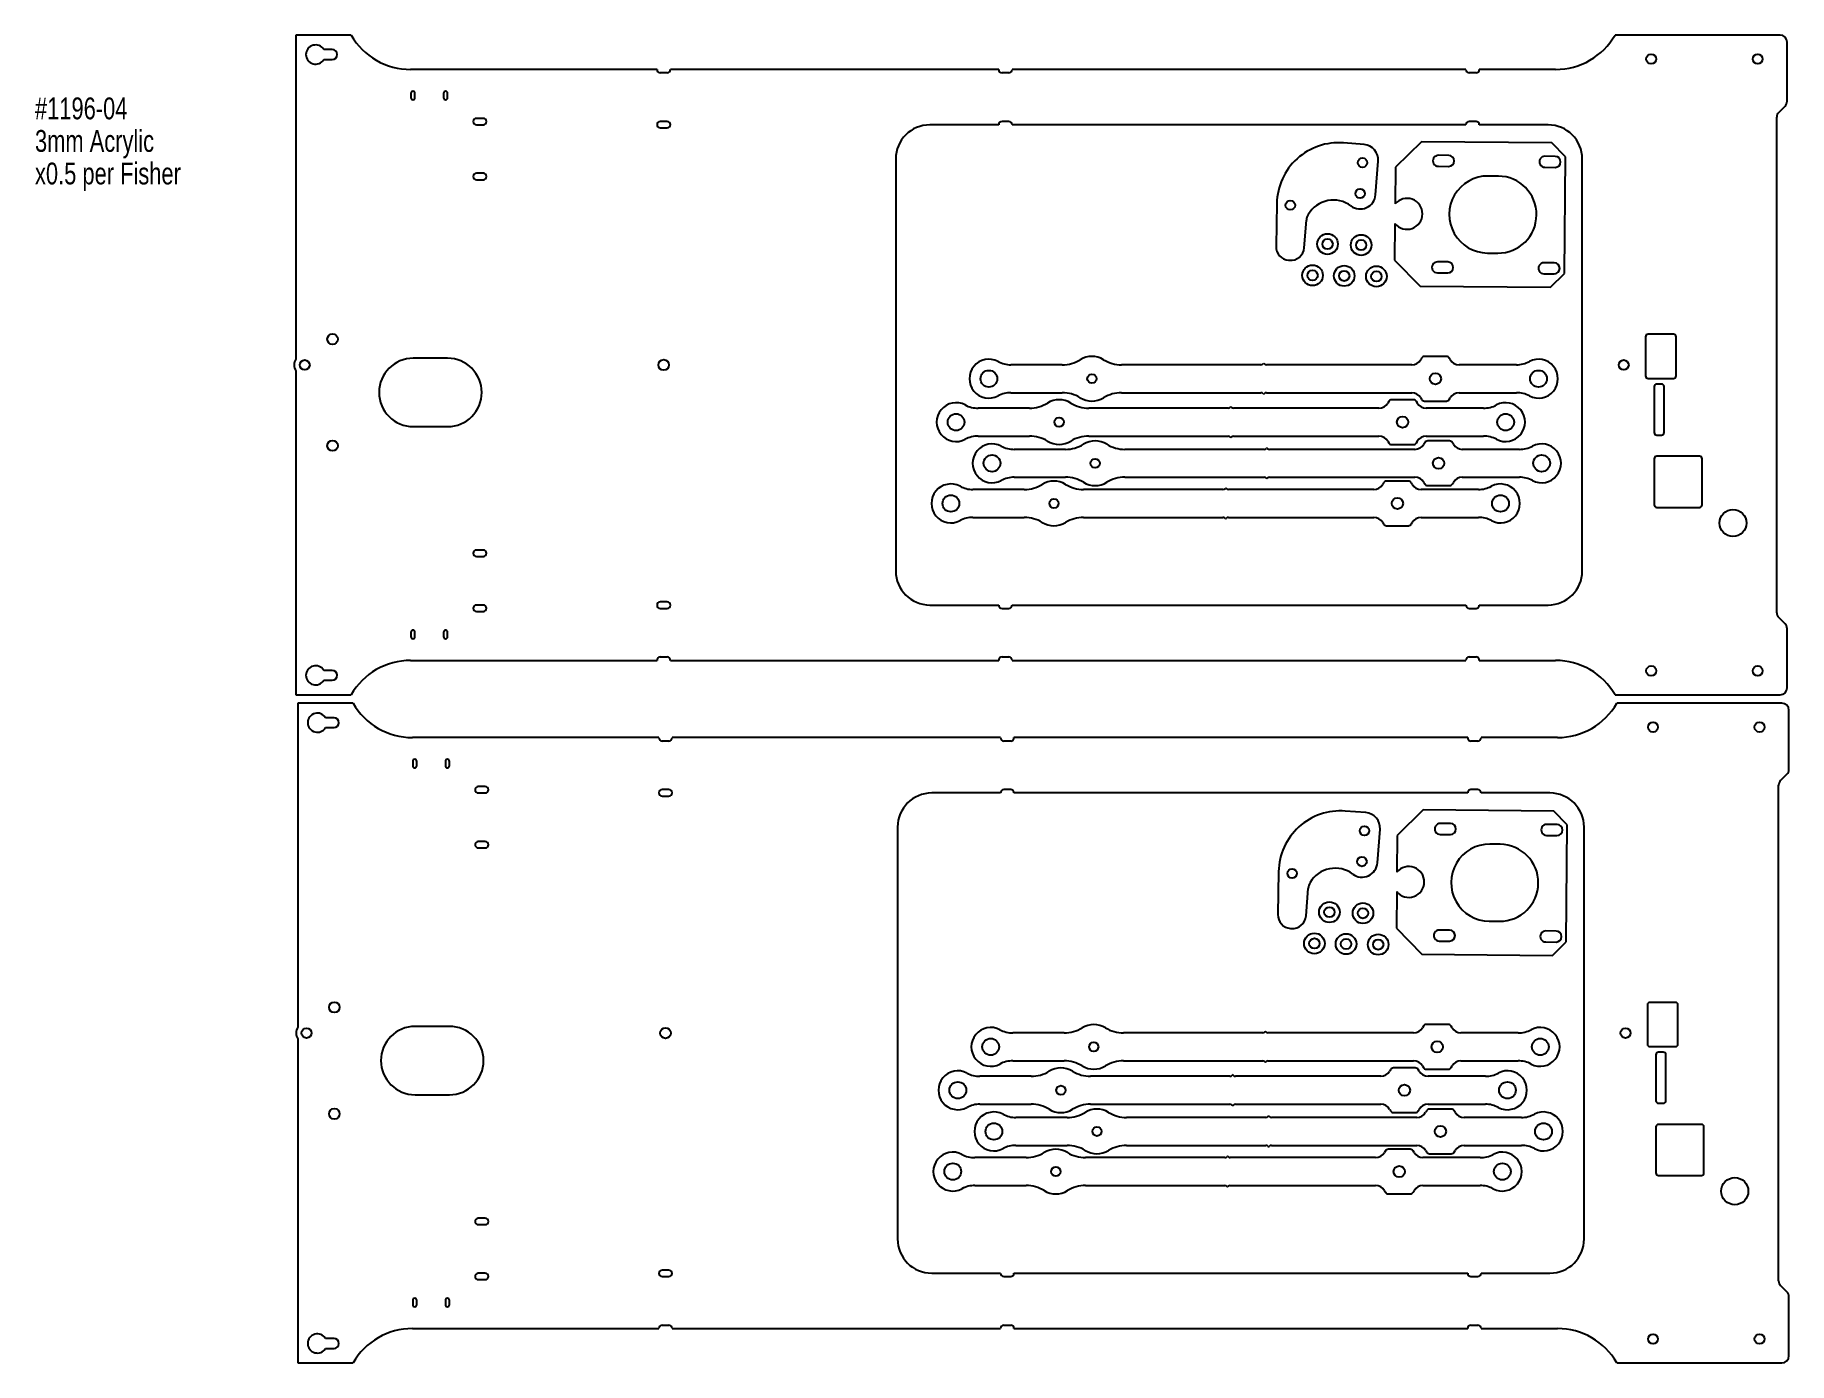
# Model space of a CAD drawing. Extents: x 21 to 532, y 5 to 392.
import ezdxf

# ---------------------------------------------------------------- set-up
doc = ezdxf.new("R2010")
doc.units = 0
doc.layers.get('0').update_dxf_attribs({"linetype": 'CONTINUOUS'})
doc.layers.add('DIMENSIONS', color=179, linetype='CONTINUOUS')
doc.styles.add('SLDTEXTSTYLE0', font='TXT', dxfattribs={"width": 0.75})

# ---------------------------------------------------------------- blocks, each defined once
blk = doc.blocks.new('SW_NOTE_0')
at = {"layer": 'DIMENSIONS', "color": 0, "char_height": 6.35, "attachment_point": 1, "style": 'SLDTEXTSTYLE0'}
for s, insert in [('#1196-04', (0, 8.19)), ('3mm Acrylic', (0, -1.28)), ('x0.5 per Fisher', (0, -10.75))]:
    blk.add_mtext(s, dxfattribs=dict(at, insert=insert))

msp = doc.modelspace()

# ---------------------------------------------------------------- linework, layer by layer
at = {"color": 7, "linetype": 'CONTINUOUS'}
for p, q in [((97.07, 391.51), (97.07, 297.21)), ((113.17, 391.51), (97.07, 391.51)), ((529.13, 391.51), (481.1, 391.51)), ((531.19, 372.28), (531.19, 389.45)), ((107.63, 387.29), (105.18, 387.29)), ((105.18, 384.41), (107.63, 384.41)), ((202.2, 381.51), (130.45, 381.51)), ((205.13, 380.51), (203.13, 380.51)), ((301.7, 381.51), (206.07, 381.51)), ((304.63, 380.51), (302.63, 380.51)), ((437.7, 381.51), (305.57, 381.51)), ((440.63, 380.51), (438.63, 380.51)), ((463.81, 381.51), (441.57, 381.51)), ((130.54, 374.6), (130.54, 373.3)), ((131.72, 373.3), (131.72, 374.6)), ((140.04, 374.6), (140.04, 373.3)), ((141.22, 373.3), (141.22, 374.6)), ((528.76, 369), (530.59, 370.82)), ((151.63, 367.29), (149.63, 367.29)), ((149.63, 365.41), (151.63, 365.41)), ((205.13, 366.39), (203.13, 366.39)), ((203.13, 364.51), (205.13, 364.51)), ((301.7, 365.39), (281.63, 365.39)), ((304.63, 366.39), (302.63, 366.39)), ((437.7, 365.39), (305.57, 365.39)), ((440.63, 366.39), (438.63, 366.39)), ((461.63, 365.39), (441.57, 365.39)), ((528.19, 223.44), (528.19, 367.62)), ((408.02, 359.67), (402.04, 360.14)), ((424.72, 360.47), (417.17, 353.05)), ((462.72, 360.14), (424.72, 360.47)), ((466.68, 356.1), (462.72, 360.14)), ((271.69, 355.45), (271.69, 235.61)), ((411.39, 345.06), (412.16, 354.83)), ((417.17, 353.05), (417.07, 342.38)), ((429.66, 353.33), (432.66, 353.3)), ((432.68, 356.5), (429.69, 356.53)), ((460.66, 353.05), (463.66, 353.03)), ((463.68, 356.23), (460.68, 356.25)), ((466.39, 322.1), (466.68, 356.1)), ((471.57, 235.61), (471.57, 355.45)), ((151.63, 351.29), (149.63, 351.29)), ((149.63, 349.41), (151.63, 349.41)), ((447.13, 350.47), (444.13, 350.5)), ((382.63, 342.54), (382.4, 330.05)), ((390.62, 329.64), (391.24, 337.62)), ((417.03, 336.69), (416.93, 326.02)), ((443.94, 328.1), (446.94, 328.07)), ((386.08, 325.99), (386.31, 325.97)), ((416.93, 326.02), (424.35, 318.47)), ((429.39, 322.33), (432.39, 322.3)), ((432.41, 325.5), (429.41, 325.53)), ((460.39, 322.06), (463.39, 322.03)), ((463.41, 325.23), (460.41, 325.26)), ((462.35, 318.14), (466.39, 322.1)), ((424.35, 318.47), (462.35, 318.14)), ((489.99, 303.73), (489.99, 292.33)), ((498.13, 304.47), (490.73, 304.47)), ((498.87, 292.33), (498.87, 303.73)), ((141.23, 297.47), (131.23, 297.47)), ((424.77, 297.52), (424.52, 297.08)), ((431.99, 298.02), (425.64, 298.02)), ((433.11, 297.08), (432.85, 297.52)), ((97.07, 293.86), (97.07, 199.55)), ((320.18, 295.58), (305.23, 295.58)), ((378, 295.58), (337.45, 295.58)), ((378.81, 295.98), (378.71, 295.87)), ((378.92, 295.87), (378.81, 295.98)), ((421.92, 295.58), (379.63, 295.58)), ((452.4, 295.58), (435.71, 295.58)), ((490.73, 291.59), (498.13, 291.59)), ((305.23, 287.46), (320.18, 287.46)), ((337.45, 287.46), (378, 287.46)), ((378.71, 287.17), (378.81, 287.06)), ((378.81, 287.06), (378.92, 287.17)), ((379.63, 287.46), (421.92, 287.46)), ((424.52, 285.96), (424.77, 285.52)), ((432.85, 285.52), (433.11, 285.96)), ((435.71, 287.46), (452.4, 287.46)), ((492.49, 289.23), (492.49, 275.83)), ((494.63, 289.97), (493.23, 289.97)), ((495.37, 275.83), (495.37, 289.23)), ((310.62, 282.95), (295.67, 282.95)), ((368.44, 282.95), (327.89, 282.95)), ((369.25, 283.35), (369.14, 283.25)), ((369.36, 283.25), (369.25, 283.35)), ((412.36, 282.95), (370.07, 282.95)), ((415.21, 284.89), (414.96, 284.45)), ((422.43, 285.39), (416.08, 285.39)), ((423.55, 284.45), (423.29, 284.89)), ((425.64, 285.02), (431.99, 285.02)), ((442.84, 282.95), (426.14, 282.95)), ((131.23, 277.59), (141.23, 277.59)), ((295.67, 274.83), (310.62, 274.83)), ((321.1, 270.97), (306.15, 270.97)), ((327.89, 274.83), (368.44, 274.83)), ((378.92, 270.97), (338.37, 270.97)), ((369.14, 274.54), (369.25, 274.43)), ((369.25, 274.43), (369.36, 274.54)), ((370.07, 274.83), (412.36, 274.83)), ((379.73, 271.37), (379.63, 271.27)), ((379.84, 271.27), (379.73, 271.37)), ((422.84, 270.97), (380.55, 270.97)), ((414.96, 273.33), (415.21, 272.89)), ((416.08, 272.39), (422.43, 272.39)), ((423.29, 272.89), (423.55, 273.33)), ((425.69, 272.91), (425.44, 272.47)), ((426.14, 274.83), (442.84, 274.83)), ((432.91, 273.41), (426.56, 273.41)), ((434.03, 272.47), (433.77, 272.91)), ((453.32, 270.97), (436.63, 270.97)), ((493.23, 275.09), (494.63, 275.09)), ((492.49, 268.23), (492.49, 254.83)), ((505.73, 268.97), (493.23, 268.97)), ((506.47, 254.83), (506.47, 268.23)), ((306.15, 262.85), (321.1, 262.85)), ((338.37, 262.85), (378.92, 262.85)), ((379.63, 262.56), (379.73, 262.45)), ((379.73, 262.45), (379.84, 262.56)), ((380.55, 262.85), (422.84, 262.85)), ((413.71, 261.23), (413.46, 260.79)), ((420.93, 261.73), (414.58, 261.73)), ((422.05, 260.79), (421.8, 261.23)), ((425.44, 261.35), (425.69, 260.91)), ((426.56, 260.41), (432.91, 260.41)), ((433.77, 260.91), (434.03, 261.35)), ((436.63, 262.85), (453.32, 262.85)), ((309.12, 259.29), (294.17, 259.29)), ((366.94, 259.29), (326.39, 259.29)), ((367.75, 259.69), (367.65, 259.59)), ((367.86, 259.59), (367.75, 259.69)), ((410.86, 259.29), (368.57, 259.29)), ((441.34, 259.29), (424.65, 259.29)), ((294.17, 251.17), (309.12, 251.17)), ((326.39, 251.17), (366.94, 251.17)), ((367.65, 250.88), (367.75, 250.77)), ((367.75, 250.77), (367.86, 250.88)), ((368.57, 251.17), (410.86, 251.17)), ((424.65, 251.17), (441.34, 251.17)), ((493.23, 254.09), (505.73, 254.09)), ((413.46, 249.67), (413.71, 249.23)), ((414.58, 248.73), (420.93, 248.73)), ((421.8, 249.23), (422.05, 249.67)), ((151.63, 241.66), (149.63, 241.66)), ((149.63, 239.78), (151.63, 239.78)), ((151.63, 225.66), (149.63, 225.66)), ((205.13, 226.55), (203.13, 226.55)), ((203.13, 224.67), (205.13, 224.67)), ((281.63, 225.67), (301.7, 225.67)), ((302.63, 224.67), (304.63, 224.67)), ((305.57, 225.67), (437.7, 225.67)), ((438.63, 224.67), (440.63, 224.67)), ((441.57, 225.67), (461.63, 225.67)), ((149.63, 223.78), (151.63, 223.78)), ((530.59, 220.24), (528.76, 222.07)), ((130.54, 217.76), (130.54, 216.46)), ((131.72, 216.46), (131.72, 217.76)), ((140.04, 217.76), (140.04, 216.46)), ((141.22, 216.46), (141.22, 217.76)), ((531.19, 201.61), (531.19, 218.78)), ((130.45, 209.55), (202.2, 209.55)), ((203.13, 210.55), (205.13, 210.55)), ((206.07, 209.55), (301.7, 209.55)), ((302.63, 210.55), (304.63, 210.55)), ((305.57, 209.55), (437.7, 209.55)), ((438.63, 210.55), (440.63, 210.55)), ((441.57, 209.55), (463.81, 209.55)), ((107.63, 206.65), (105.18, 206.65)), ((97.07, 199.55), (113.17, 199.55)), ((105.18, 203.77), (107.63, 203.77)), ((481.1, 199.55), (529.13, 199.55)), ((97.6, 197.09), (97.6, 102.79)), ((113.7, 197.09), (97.6, 197.09)), ((529.66, 197.09), (481.63, 197.09)), ((531.72, 177.86), (531.72, 195.03)), ((108.16, 192.87), (105.71, 192.87)), ((105.71, 189.99), (108.16, 189.99)), ((202.73, 187.09), (130.99, 187.09)), ((205.66, 186.09), (203.66, 186.09)), ((302.23, 187.09), (206.6, 187.09)), ((305.16, 186.09), (303.16, 186.09)), ((438.23, 187.09), (306.1, 187.09)), ((441.16, 186.09), (439.16, 186.09)), ((464.34, 187.09), (442.1, 187.09)), ((131.07, 180.18), (131.07, 178.88)), ((132.25, 178.88), (132.25, 180.18)), ((140.57, 180.18), (140.57, 178.88)), ((141.75, 178.88), (141.75, 180.18)), ((529.29, 174.57), (531.12, 176.4)), ((152.16, 172.86), (150.16, 172.86)), ((150.16, 170.98), (152.16, 170.98)), ((205.66, 171.97), (203.66, 171.97)), ((203.66, 170.09), (205.66, 170.09)), ((302.23, 170.97), (282.16, 170.97)), ((305.16, 171.97), (303.16, 171.97)), ((438.23, 170.97), (306.1, 170.97)), ((441.16, 171.97), (439.16, 171.97)), ((462.16, 170.97), (442.1, 170.97)), ((528.72, 29.02), (528.72, 173.2)), ((408.56, 165.25), (402.57, 165.72)), ((425.25, 166.05), (417.7, 158.62)), ((463.25, 165.71), (425.25, 166.05)), ((467.21, 161.68), (463.25, 165.71)), ((272.22, 161.03), (272.22, 41.19)), ((411.92, 150.64), (412.69, 160.41)), ((417.7, 158.62), (417.61, 147.96)), ((430.19, 158.9), (433.19, 158.88)), ((433.22, 162.08), (430.22, 162.1)), ((461.19, 158.63), (464.19, 158.61)), ((464.22, 161.81), (461.22, 161.83)), ((466.92, 127.68), (467.21, 161.68)), ((472.1, 41.19), (472.1, 161.03)), ((152.16, 156.86), (150.16, 156.86)), ((150.16, 154.98), (152.16, 154.98)), ((447.66, 156.05), (444.66, 156.08)), ((383.17, 148.11), (382.93, 135.63)), ((391.15, 135.22), (391.77, 143.19)), ((417.56, 142.27), (417.46, 131.6)), ((444.47, 133.68), (447.47, 133.65)), ((386.61, 131.56), (386.85, 131.55)), ((417.46, 131.6), (424.88, 124.05)), ((429.92, 127.9), (432.92, 127.88)), ((432.95, 131.08), (429.95, 131.1)), ((463.94, 130.81), (460.94, 130.83)), ((462.88, 123.72), (466.92, 127.68)), ((424.88, 124.05), (462.88, 123.72)), ((460.92, 127.63), (463.92, 127.61)), ((490.52, 109.31), (490.52, 97.91)), ((498.66, 110.05), (491.26, 110.05)), ((499.4, 97.91), (499.4, 109.31)), ((141.76, 103.05), (131.76, 103.05)), ((425.3, 103.1), (425.05, 102.66)), ((432.52, 103.6), (426.17, 103.6)), ((433.64, 102.66), (433.39, 103.1)), ((97.6, 99.43), (97.6, 5.13)), ((320.71, 101.16), (305.76, 101.16)), ((378.53, 101.16), (337.98, 101.16)), ((379.34, 101.56), (379.24, 101.45)), ((379.45, 101.45), (379.34, 101.56)), ((422.45, 101.16), (380.16, 101.16)), ((452.93, 101.16), (436.24, 101.16)), ((491.26, 97.17), (498.66, 97.17)), ((305.76, 93.04), (320.71, 93.04)), ((337.98, 93.04), (378.53, 93.04)), ((379.24, 92.74), (379.34, 92.64)), ((379.34, 92.64), (379.45, 92.74)), ((380.16, 93.04), (422.45, 93.04)), ((436.24, 93.04), (452.93, 93.04)), ((493.02, 94.81), (493.02, 81.41)), ((495.16, 95.55), (493.76, 95.55)), ((495.9, 81.41), (495.9, 94.81)), ((311.15, 88.53), (296.2, 88.53)), ((368.97, 88.53), (328.42, 88.53)), ((369.78, 88.93), (369.68, 88.82)), ((369.89, 88.82), (369.78, 88.93)), ((412.89, 88.53), (370.6, 88.53)), ((415.74, 90.47), (415.49, 90.03)), ((422.96, 90.97), (416.61, 90.97)), ((424.08, 90.03), (423.82, 90.47)), ((425.05, 91.54), (425.3, 91.1)), ((426.17, 90.6), (432.52, 90.6)), ((443.37, 88.53), (426.68, 88.53)), ((433.39, 91.1), (433.64, 91.54)), ((131.76, 83.17), (141.76, 83.17)), ((296.2, 80.41), (311.15, 80.41)), ((328.42, 80.41), (368.97, 80.41)), ((369.68, 80.12), (369.78, 80.01)), ((369.78, 80.01), (369.89, 80.12)), ((370.6, 80.41), (412.89, 80.41)), ((380.27, 76.95), (380.16, 76.84)), ((380.37, 76.84), (380.27, 76.95)), ((415.49, 78.91), (415.74, 78.47)), ((416.61, 77.97), (422.96, 77.97)), ((423.82, 78.47), (424.08, 78.91)), ((426.22, 78.49), (425.97, 78.05)), ((426.68, 80.41), (443.37, 80.41)), ((433.44, 78.99), (427.09, 78.99)), ((434.56, 78.05), (434.31, 78.49)), ((493.76, 80.67), (495.16, 80.67)), ((321.63, 76.55), (306.68, 76.55)), ((379.45, 76.55), (338.9, 76.55)), ((423.37, 76.55), (381.08, 76.55)), ((453.85, 76.55), (437.16, 76.55)), ((493.02, 73.81), (493.02, 60.41)), ((506.26, 74.55), (493.76, 74.55)), ((507, 60.41), (507, 73.81)), ((306.68, 68.43), (321.63, 68.43)), ((338.9, 68.43), (379.45, 68.43)), ((380.16, 68.14), (380.27, 68.03)), ((380.27, 68.03), (380.37, 68.14)), ((381.08, 68.43), (423.37, 68.43)), ((414.24, 66.81), (413.99, 66.37)), ((421.46, 67.31), (415.11, 67.31)), ((422.58, 66.37), (422.33, 66.81)), ((425.97, 66.93), (426.22, 66.49)), ((434.31, 66.49), (434.56, 66.93)), ((437.16, 68.43), (453.85, 68.43)), ((309.65, 64.87), (294.7, 64.87)), ((367.47, 64.87), (326.92, 64.87)), ((368.29, 65.27), (368.18, 65.16)), ((368.39, 65.16), (368.29, 65.27)), ((411.39, 64.87), (369.1, 64.87)), ((441.87, 64.87), (425.18, 64.87)), ((427.09, 65.99), (433.44, 65.99)), ((294.7, 56.75), (309.65, 56.75)), ((326.92, 56.75), (367.47, 56.75)), ((368.18, 56.46), (368.29, 56.35)), ((368.29, 56.35), (368.39, 56.46)), ((369.1, 56.75), (411.39, 56.75)), ((425.18, 56.75), (441.87, 56.75)), ((493.76, 59.67), (506.26, 59.67)), ((413.99, 55.25), (414.24, 54.81)), ((415.11, 54.31), (421.46, 54.31)), ((422.33, 54.81), (422.58, 55.25)), ((152.16, 47.24), (150.16, 47.24)), ((150.16, 45.36), (152.16, 45.36)), ((152.16, 31.24), (150.16, 31.24)), ((205.66, 32.13), (203.66, 32.13)), ((282.16, 31.25), (302.23, 31.25)), ((306.1, 31.25), (438.23, 31.25)), ((442.1, 31.25), (462.16, 31.25)), ((150.16, 29.36), (152.16, 29.36)), ((203.66, 30.25), (205.66, 30.25)), ((303.16, 30.25), (305.16, 30.25)), ((439.16, 30.25), (441.16, 30.25)), ((531.12, 25.82), (529.29, 27.65)), ((131.07, 23.34), (131.07, 22.04)), ((132.25, 22.04), (132.25, 23.34)), ((140.57, 23.34), (140.57, 22.04)), ((141.75, 22.04), (141.75, 23.34)), ((531.72, 7.19), (531.72, 24.36)), ((203.66, 16.13), (205.66, 16.13)), ((303.16, 16.13), (305.16, 16.13)), ((439.16, 16.13), (441.16, 16.13)), ((108.16, 12.23), (105.71, 12.23)), ((130.99, 15.13), (202.73, 15.13)), ((206.6, 15.13), (302.23, 15.13)), ((306.1, 15.13), (438.23, 15.13)), ((442.1, 15.13), (464.34, 15.13)), ((97.6, 5.13), (113.7, 5.13)), ((105.71, 9.35), (108.16, 9.35)), ((481.63, 5.13), (529.66, 5.13))]:
    msp.add_line(p, q, dxfattribs=at)
for centre, radius in [((491.63, 384.55), 1.44), ((522.63, 384.55), 1.44), ((407.61, 354.39), 1.37), ((386.57, 342), 1.37), ((406.9, 345.41), 1.37), ((397.41, 330.71), 3), ((397.41, 330.71), 1.5), ((407.19, 330.41), 3), ((407.19, 330.41), 1.5), ((393.04, 321.6), 3), ((393.04, 321.6), 1.5), ((402.26, 321.45), 3), ((402.26, 321.45), 1.5), ((411.62, 321.3), 3), ((411.62, 321.3), 1.5), ((107.73, 303.03), 1.54), ((99.63, 295.53), 1.44), ((204.13, 295.53), 1.54), ((483.63, 295.53), 1.44), ((298.81, 291.52), 2.44), ((328.81, 291.52), 1.34), ((428.81, 291.52), 1.64), ((458.81, 291.52), 2.44), ((289.25, 278.89), 2.44), ((449.25, 278.89), 2.44), ((319.25, 278.89), 1.34), ((419.25, 278.89), 1.64), ((107.73, 272.03), 1.54), ((299.73, 266.91), 2.44), ((329.73, 266.91), 1.34), ((429.73, 266.91), 1.64), ((459.73, 266.91), 2.44), ((287.75, 255.23), 2.44), ((317.75, 255.23), 1.34), ((417.75, 255.23), 1.64), ((447.75, 255.23), 2.44), ((515.43, 249.53), 3.94), ((491.63, 206.51), 1.44), ((522.63, 206.51), 1.44), ((492.16, 190.13), 1.44), ((523.16, 190.13), 1.44), ((408.14, 159.96), 1.37), ((387.1, 147.57), 1.37), ((407.43, 150.99), 1.37), ((397.94, 136.29), 3), ((407.72, 135.99), 3), ((397.94, 136.29), 1.5), ((407.72, 135.99), 1.5), ((393.57, 127.18), 3), ((393.57, 127.18), 1.5), ((402.79, 127.03), 3), ((402.79, 127.03), 1.5), ((412.15, 126.87), 3), ((412.15, 126.87), 1.5), ((108.26, 108.61), 1.54), ((100.16, 101.11), 1.44), ((204.66, 101.11), 1.54), ((484.16, 101.11), 1.44), ((299.34, 97.1), 2.44), ((329.34, 97.1), 1.34), ((429.34, 97.1), 1.64), ((459.34, 97.1), 2.44), ((289.78, 84.47), 2.44), ((449.78, 84.47), 2.44), ((319.78, 84.47), 1.34), ((419.78, 84.47), 1.64), ((108.26, 77.61), 1.54), ((300.27, 72.49), 2.44), ((330.27, 72.49), 1.34), ((430.27, 72.49), 1.64), ((460.27, 72.49), 2.44), ((288.29, 60.81), 2.44), ((318.29, 60.81), 1.34), ((418.29, 60.81), 1.64), ((448.29, 60.81), 2.44), ((515.96, 55.11), 3.94), ((492.16, 12.09), 1.44), ((523.16, 12.09), 1.44)]:
    msp.add_circle(centre, radius, dxfattribs=at)
for centre, radius, start, end in [((102.79, 385.85), 2.79, 31.073, 328.927), ((130.45, 401.45), 19.94, 209.9005, 270), ((463.81, 401.45), 19.94, 270, 330.0995), ((529.13, 389.45), 2.06, 360, 90), ((107.63, 385.85), 1.44, 270, 90), ((203.13, 381.45), 0.94, 176.3403, 270), ((205.13, 381.45), 0.94, 270, 3.6597), ((302.63, 381.45), 0.94, 176.3403, 270), ((304.63, 381.45), 0.94, 270, 3.6597), ((438.63, 381.45), 0.94, 176.3403, 270), ((440.63, 381.45), 0.94, 270, 3.6597), ((131.13, 374.6), 0.59, 0, 180), ((131.13, 373.3), 0.59, 180, 0), ((140.63, 374.6), 0.59, 0, 180), ((140.63, 373.3), 0.59, 180, 0), ((530.13, 367.62), 1.94, 135, 180), ((529.13, 372.28), 2.06, 315, 0), ((149.63, 366.35), 0.94, 90, 270), ((151.63, 366.35), 0.94, 270, 90), ((203.13, 365.45), 0.94, 90, 270), ((205.13, 365.45), 0.94, 270, 90), ((281.63, 355.45), 9.94, 90, 180), ((302.63, 365.45), 0.94, 90, 183.6597), ((304.63, 365.45), 0.94, 356.3403, 90), ((438.63, 365.45), 0.94, 90, 183.6597), ((440.63, 365.45), 0.94, 356.3403, 90), ((461.63, 355.45), 9.94, 0, 90), ((400.63, 342.2), 18, 85.5, 178.9138), ((407.67, 355.18), 4.5, 355.5, 85.5), ((429.67, 354.93), 1.6, 89.5, 269.5), ((432.67, 354.9), 1.6, 269.5, 89.5), ((460.67, 354.65), 1.6, 89.5, 269.5), ((463.67, 354.63), 1.6, 269.5, 89.5), ((149.63, 350.35), 0.94, 90, 270), ((151.63, 350.35), 0.94, 270, 90), ((444.04, 339.3), 11.2, 89.5, 269.5), ((447.04, 339.27), 11.2, 269.5, 89.5), ((399.11, 334.99), 8.51, 53.2008, 149.1978), ((406.9, 345.41), 4.5, 233.2008, 355.5), ((420.54, 339.5), 4.5, 218.717, 140.283), ((395.23, 337.3), 4, 149.1978, 175.5), ((386.4, 329.97), 4, 178.9138, 265.5), ((386.63, 329.96), 4, 265.5, 355.5), ((429.4, 323.93), 1.6, 89.5, 269.5), ((432.4, 323.9), 1.6, 269.5, 89.5), ((460.4, 323.66), 1.6, 89.5, 269.5), ((463.4, 323.63), 1.6, 269.5, 89.5), ((490.73, 303.73), 0.74, 90, 180), ((498.13, 303.73), 0.74, 0, 90), ((99.63, 295.53), 3.06, 146.7829, 213.2171), ((131.23, 287.53), 9.94, 90, 270), ((141.23, 287.53), 9.94, 270, 90), ((298.81, 291.52), 5.66, 61.9905, 298.0095), ((305.23, 303.58), 8, 241.9905, 270), ((320.18, 305.58), 10, 270, 301.5569), ((328.81, 291.52), 6.5, 58.4431, 121.5569), ((337.45, 305.58), 10, 238.4431, 270), ((421.92, 298.58), 3, 270, 330), ((425.64, 297.02), 1, 90, 150), ((431.99, 297.02), 1, 30, 90), ((435.71, 298.58), 3, 210, 270), ((452.4, 303.58), 8, 270, 298.0095), ((458.81, 291.52), 5.66, 241.9905, 118.0095), ((378, 296.58), 1, 270, 315), ((379.63, 296.58), 1, 225, 270), ((490.73, 292.33), 0.74, 180, 270), ((498.13, 292.33), 0.74, 270, 0), ((305.23, 279.46), 8, 90, 118.0095), ((320.18, 277.46), 10, 58.4431, 90), ((328.81, 291.52), 6.5, 238.4431, 301.5569), ((337.45, 277.46), 10, 90, 121.5569), ((378, 286.46), 1, 45, 90), ((379.63, 286.46), 1, 90, 135), ((421.92, 284.46), 3, 30, 90), ((435.71, 284.46), 3, 90, 150), ((452.4, 279.46), 8, 61.9905, 90), ((493.23, 289.23), 0.74, 90, 180), ((494.63, 289.23), 0.74, 0, 90), ((289.25, 278.89), 5.66, 61.9905, 298.0095), ((295.67, 290.95), 8, 241.9905, 270), ((310.62, 292.95), 10, 270, 301.5569), ((319.25, 278.89), 6.5, 58.4431, 121.5569), ((327.89, 292.95), 10, 238.4431, 270), ((368.44, 283.95), 1, 270, 315), ((370.07, 283.95), 1, 225, 270), ((412.36, 285.95), 3, 270, 330), ((416.08, 284.39), 1, 90, 150), ((422.43, 284.39), 1, 30, 90), ((426.14, 285.95), 3, 210, 270), ((425.64, 286.02), 1, 210, 270), ((431.99, 286.02), 1, 270, 330), ((442.84, 290.95), 8, 270, 298.0095), ((449.25, 278.89), 5.66, 241.9905, 118.0095), ((493.23, 275.83), 0.74, 180, 270), ((494.63, 275.83), 0.74, 270, 0), ((295.67, 266.83), 8, 90, 118.0095), ((299.73, 266.91), 5.66, 61.9905, 298.0095), ((306.15, 278.97), 8, 241.9905, 270), ((310.62, 264.83), 10, 58.4431, 90), ((319.25, 278.89), 6.5, 238.4431, 301.5569), ((321.1, 280.97), 10, 270, 301.5569), ((327.89, 264.83), 10, 90, 121.5569), ((329.73, 266.91), 6.5, 58.4431, 121.5569), ((338.37, 280.97), 10, 238.4431, 270), ((368.44, 273.83), 1, 45, 90), ((370.07, 273.83), 1, 90, 135), ((378.92, 271.97), 1, 270, 315), ((380.55, 271.97), 1, 225, 270), ((412.36, 271.83), 3, 30, 90), ((416.08, 273.39), 1, 210, 270), ((422.43, 273.39), 1, 270, 330), ((422.84, 273.97), 3, 270, 330), ((426.14, 271.83), 3, 90, 150), ((426.56, 272.41), 1, 90, 150), ((432.91, 272.41), 1, 30, 90), ((436.63, 273.97), 3, 210, 270), ((442.84, 266.83), 8, 61.9905, 90), ((453.32, 278.97), 8, 270, 298.0095), ((459.73, 266.91), 5.66, 241.9905, 118.0095), ((493.23, 268.23), 0.74, 90, 180), ((505.73, 268.23), 0.74, 0, 90), ((287.75, 255.23), 5.66, 61.9905, 298.0095), ((306.15, 254.85), 8, 90, 118.0095), ((309.12, 269.29), 10, 270, 301.5569), ((317.75, 255.23), 6.5, 58.4431, 121.5569), ((321.1, 252.85), 10, 58.4431, 90), ((326.39, 269.29), 10, 238.4431, 270), ((329.73, 266.91), 6.5, 238.4431, 301.5569), ((338.37, 252.85), 10, 90, 121.5569), ((378.92, 261.85), 1, 45, 90), ((380.55, 261.85), 1, 90, 135), ((410.86, 262.29), 3, 270, 330), ((414.58, 260.73), 1, 90, 150), ((420.93, 260.73), 1, 30, 90), ((424.65, 262.29), 3, 210, 270), ((422.84, 259.85), 3, 30, 90), ((426.56, 261.41), 1, 210, 270), ((432.91, 261.41), 1, 270, 330), ((436.63, 259.85), 3, 90, 150), ((447.75, 255.23), 5.66, 241.9905, 118.0095), ((453.32, 254.85), 8, 61.9905, 90), ((294.17, 267.29), 8, 241.9905, 270), ((366.94, 260.29), 1, 270, 315), ((368.57, 260.29), 1, 225, 270), ((441.34, 267.29), 8, 270, 298.0095), ((294.17, 243.17), 8, 90, 118.0095), ((309.12, 241.17), 10, 58.4431, 90), ((326.39, 241.17), 10, 90, 121.5569), ((366.94, 250.17), 1, 45, 90), ((368.57, 250.17), 1, 90, 135), ((410.86, 248.17), 3, 30, 90), ((424.65, 248.17), 3, 90, 150), ((441.34, 243.17), 8, 61.9905, 90), ((493.23, 254.83), 0.74, 180, 270), ((505.73, 254.83), 0.74, 270, 0), ((317.75, 255.23), 6.5, 238.4431, 301.5569), ((414.58, 249.73), 1, 210, 270), ((420.93, 249.73), 1, 270, 330), ((149.63, 240.72), 0.94, 90, 270), ((151.63, 240.72), 0.94, 270, 90), ((281.63, 235.61), 9.94, 180, 270), ((461.63, 235.61), 9.94, 270, 360), ((149.63, 224.72), 0.94, 90, 270), ((151.63, 224.72), 0.94, 270, 90), ((203.13, 225.61), 0.94, 90, 270), ((205.13, 225.61), 0.94, 270, 90), ((302.63, 225.61), 0.94, 176.3403, 270), ((304.63, 225.61), 0.94, 270, 3.6597), ((438.63, 225.61), 0.94, 176.3403, 270), ((440.63, 225.61), 0.94, 270, 3.6597), ((530.13, 223.44), 1.94, 180, 225), ((529.13, 218.78), 2.06, 0, 45), ((131.13, 217.76), 0.59, 0, 180), ((131.13, 216.46), 0.59, 180, 0), ((140.63, 217.76), 0.59, 0, 180), ((140.63, 216.46), 0.59, 180, 0), ((130.45, 189.61), 19.94, 90, 150.0995), ((203.13, 209.61), 0.94, 90, 183.6597), ((205.13, 209.61), 0.94, 356.3403, 90), ((302.63, 209.61), 0.94, 90, 183.6597), ((304.63, 209.61), 0.94, 356.3403, 90), ((438.63, 209.61), 0.94, 90, 183.6597), ((440.63, 209.61), 0.94, 356.3403, 90), ((463.81, 189.61), 19.94, 29.9005, 90), ((102.79, 205.21), 2.79, 31.073, 328.927), ((107.63, 205.21), 1.44, 270, 90), ((529.13, 201.61), 2.06, 270, 0), ((103.32, 191.43), 2.79, 31.073, 328.927), ((130.99, 207.03), 19.94, 209.9005, 270), ((464.34, 207.03), 19.94, 270, 330.0995), ((529.66, 195.03), 2.06, 360, 90), ((108.16, 191.43), 1.44, 270, 90), ((203.66, 187.03), 0.94, 176.3403, 270), ((205.66, 187.03), 0.94, 270, 3.6597), ((303.16, 187.03), 0.94, 176.3403, 270), ((305.16, 187.03), 0.94, 270, 3.6597), ((439.16, 187.03), 0.94, 176.3403, 270), ((441.16, 187.03), 0.94, 270, 3.6597), ((131.66, 180.18), 0.59, 0, 180), ((131.66, 178.88), 0.59, 180, 0), ((141.16, 180.18), 0.59, 0, 180), ((141.16, 178.88), 0.59, 180, 0), ((530.66, 173.2), 1.94, 135, 180), ((529.66, 177.86), 2.06, 315, 0), ((150.16, 171.92), 0.94, 90, 270), ((152.16, 171.92), 0.94, 270, 90), ((203.66, 171.03), 0.94, 90, 270), ((205.66, 171.03), 0.94, 270, 90), ((282.16, 161.03), 9.94, 90, 180), ((303.16, 171.03), 0.94, 90, 183.6597), ((305.16, 171.03), 0.94, 356.3403, 90), ((439.16, 171.03), 0.94, 90, 183.6597), ((441.16, 171.03), 0.94, 356.3403, 90), ((462.16, 161.03), 9.94, 0, 90), ((401.16, 147.77), 18, 85.5, 178.9138), ((408.2, 160.76), 4.5, 355.5, 85.5), ((430.2, 160.5), 1.6, 89.5, 269.5), ((433.2, 160.48), 1.6, 269.5, 89.5), ((461.2, 160.23), 1.6, 89.5, 269.5), ((464.2, 160.21), 1.6, 269.5, 89.5), ((150.16, 155.92), 0.94, 90, 270), ((152.16, 155.92), 0.94, 270, 90), ((444.57, 144.88), 11.2, 89.5, 269.5), ((447.57, 144.85), 11.2, 269.5, 89.5), ((399.64, 140.57), 8.51, 53.2008, 149.1978), ((407.43, 150.99), 4.5, 233.2008, 355.5), ((421.07, 145.08), 4.5, 218.717, 140.283), ((395.76, 142.88), 4, 149.1978, 175.5), ((386.93, 135.55), 4, 178.9138, 265.5), ((387.16, 135.53), 4, 265.5, 355.5), ((429.93, 129.5), 1.6, 89.5, 269.5), ((432.93, 129.48), 1.6, 269.5, 89.5), ((460.93, 129.23), 1.6, 89.5, 269.5), ((463.93, 129.21), 1.6, 269.5, 89.5), ((491.26, 109.31), 0.74, 90, 180), ((498.66, 109.31), 0.74, 0, 90), ((100.16, 101.11), 3.06, 146.7829, 213.2171), ((131.76, 93.11), 9.94, 90, 270), ((141.76, 93.11), 9.94, 270, 90), ((299.34, 97.1), 5.66, 61.9905, 298.0095), ((320.71, 111.16), 10, 270, 301.5569), ((329.34, 97.1), 6.5, 58.4431, 121.5569), ((337.98, 111.16), 10, 238.4431, 270), ((422.45, 104.16), 3, 270, 330), ((426.17, 102.6), 1, 90, 150), ((432.52, 102.6), 1, 30, 90), ((436.24, 104.16), 3, 210, 270), ((459.34, 97.1), 5.66, 241.9905, 118.0095), ((305.76, 109.16), 8, 241.9905, 270), ((378.53, 102.16), 1, 270, 315), ((380.16, 102.16), 1, 225, 270), ((452.93, 109.16), 8, 270, 298.0095), ((491.26, 97.91), 0.74, 180, 270), ((498.66, 97.91), 0.74, 270, 0), ((305.76, 85.04), 8, 90, 118.0095), ((320.71, 83.04), 10, 58.4431, 90), ((337.98, 83.04), 10, 90, 121.5569), ((378.53, 92.04), 1, 45, 90), ((380.16, 92.04), 1, 90, 135), ((422.45, 90.04), 3, 30, 90), ((436.24, 90.04), 3, 90, 150), ((452.93, 85.04), 8, 61.9905, 90), ((493.76, 94.81), 0.74, 90, 180), ((495.16, 94.81), 0.74, 0, 90), ((289.78, 84.47), 5.66, 61.9905, 298.0095), ((296.2, 96.53), 8, 241.9905, 270), ((311.15, 98.53), 10, 270, 301.5569), ((319.78, 84.47), 6.5, 58.4431, 121.5569), ((328.42, 98.53), 10, 238.4431, 270), ((329.34, 97.1), 6.5, 238.4431, 301.5569), ((368.97, 89.53), 1, 270, 315), ((370.6, 89.53), 1, 225, 270), ((412.89, 91.53), 3, 270, 330), ((416.61, 89.97), 1, 90, 150), ((422.96, 89.97), 1, 30, 90), ((426.68, 91.53), 3, 210, 270), ((426.17, 91.6), 1, 210, 270), ((432.52, 91.6), 1, 270, 330), ((443.37, 96.53), 8, 270, 298.0095), ((449.78, 84.47), 5.66, 241.9905, 118.0095), ((296.2, 72.41), 8, 90, 118.0095), ((300.27, 72.49), 5.66, 61.9905, 298.0095), ((306.68, 84.55), 8, 241.9905, 270), ((311.15, 70.41), 10, 58.4431, 90), ((319.78, 84.47), 6.5, 238.4431, 301.5569), ((321.63, 86.55), 10, 270, 301.5569), ((328.42, 70.41), 10, 90, 121.5569), ((330.27, 72.49), 6.5, 58.4431, 121.5569), ((338.9, 86.55), 10, 238.4431, 270), ((368.97, 79.41), 1, 45, 90), ((370.6, 79.41), 1, 90, 135), ((379.45, 77.55), 1, 270, 315), ((381.08, 77.55), 1, 225, 270), ((412.89, 77.41), 3, 30, 90), ((416.61, 78.97), 1, 210, 270), ((422.96, 78.97), 1, 270, 330), ((423.37, 79.55), 3, 270, 330), ((426.68, 77.41), 3, 90, 150), ((427.09, 77.99), 1, 90, 150), ((433.44, 77.99), 1, 30, 90), ((437.16, 79.55), 3, 210, 270), ((443.37, 72.41), 8, 61.9905, 90), ((453.85, 84.55), 8, 270, 298.0095), ((460.27, 72.49), 5.66, 241.9905, 118.0095), ((493.76, 81.41), 0.74, 180, 270), ((495.16, 81.41), 0.74, 270, 0), ((493.76, 73.81), 0.74, 90, 180), ((506.26, 73.81), 0.74, 0, 90), ((288.29, 60.81), 5.66, 61.9905, 298.0095), ((306.68, 60.43), 8, 90, 118.0095), ((318.29, 60.81), 6.5, 58.4431, 121.5569), ((321.63, 58.43), 10, 58.4431, 90), ((330.27, 72.49), 6.5, 238.4431, 301.5569), ((338.9, 58.43), 10, 90, 121.5569), ((379.45, 67.43), 1, 45, 90), ((381.08, 67.43), 1, 90, 135), ((415.11, 66.31), 1, 90, 150), ((421.46, 66.31), 1, 30, 90), ((423.37, 65.43), 3, 30, 90), ((427.09, 66.99), 1, 210, 270), ((433.44, 66.99), 1, 270, 330), ((437.16, 65.43), 3, 90, 150), ((448.29, 60.81), 5.66, 241.9905, 118.0095), ((453.85, 60.43), 8, 61.9905, 90), ((294.7, 72.87), 8, 241.9905, 270), ((309.65, 74.87), 10, 270, 301.5569), ((326.92, 74.87), 10, 238.4431, 270), ((367.47, 65.87), 1, 270, 315), ((369.1, 65.87), 1, 225, 270), ((411.39, 67.87), 3, 270, 330), ((425.18, 67.87), 3, 210, 270), ((441.87, 72.87), 8, 270, 298.0095), ((294.7, 48.75), 8, 90, 118.0095), ((309.65, 46.75), 10, 58.4431, 90), ((326.92, 46.75), 10, 90, 121.5569), ((367.47, 55.75), 1, 45, 90), ((369.1, 55.75), 1, 90, 135), ((411.39, 53.75), 3, 30, 90), ((425.18, 53.75), 3, 90, 150), ((441.87, 48.75), 8, 61.9905, 90), ((493.76, 60.41), 0.74, 180, 270), ((506.26, 60.41), 0.74, 270, 0), ((318.29, 60.81), 6.5, 238.4431, 301.5569), ((415.11, 55.31), 1, 210, 270), ((421.46, 55.31), 1, 270, 330), ((150.16, 46.3), 0.94, 90, 270), ((152.16, 46.3), 0.94, 270, 90), ((282.16, 41.19), 9.94, 180, 270), ((462.16, 41.19), 9.94, 270, 360), ((150.16, 30.3), 0.94, 90, 270), ((152.16, 30.3), 0.94, 270, 90), ((203.66, 31.19), 0.94, 90, 270), ((205.66, 31.19), 0.94, 270, 90), ((303.16, 31.19), 0.94, 176.3403, 270), ((305.16, 31.19), 0.94, 270, 3.6597), ((439.16, 31.19), 0.94, 176.3403, 270), ((441.16, 31.19), 0.94, 270, 3.6597), ((530.66, 29.02), 1.94, 180, 225), ((529.66, 24.36), 2.06, 0, 45), ((131.66, 23.34), 0.59, 0, 180), ((131.66, 22.04), 0.59, 180, 0), ((141.16, 23.34), 0.59, 0, 180), ((141.16, 22.04), 0.59, 180, 0), ((203.66, 15.19), 0.94, 90, 183.6597), ((205.66, 15.19), 0.94, 356.3403, 90), ((303.16, 15.19), 0.94, 90, 183.6597), ((305.16, 15.19), 0.94, 356.3403, 90), ((439.16, 15.19), 0.94, 90, 183.6597), ((441.16, 15.19), 0.94, 356.3403, 90), ((103.32, 10.79), 2.79, 31.073, 328.927), ((108.16, 10.79), 1.44, 270, 90), ((130.99, -4.81), 19.94, 90, 150.0995), ((464.34, -4.81), 19.94, 29.9005, 90), ((529.66, 7.19), 2.06, 270, 0)]:
    msp.add_arc(centre, radius, start, end, dxfattribs=at)

# ---------------------------------------------------------------- block references
at = {"layer": 'DIMENSIONS'}
msp.add_blockref('SW_NOTE_0', (21.1, 365.17), dxfattribs=at)

doc.saveas('drawing.dxf')
